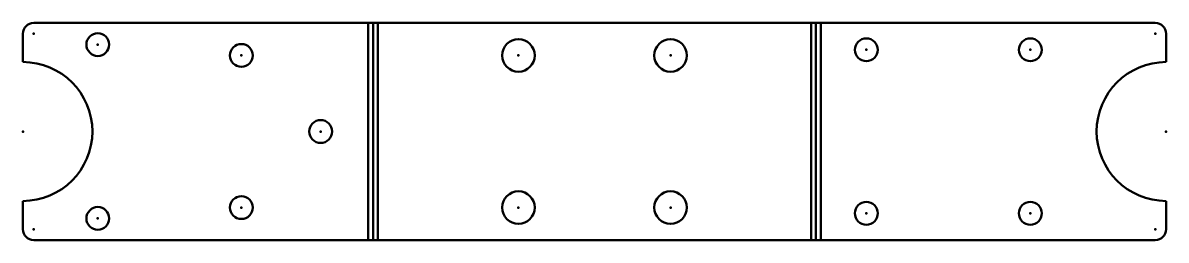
# Model space of a CAD drawing. Header units: millimetres. Extents: x -73 to 32, y -20 to 0.
import ezdxf

# ---------------------------------------------------------------- set-up
doc = ezdxf.new("R2010")
doc.units = ezdxf.units.MM
for name, color, linetype, lineweight in [('IV_ARC_CENTERS', 7, 'Continuous', 50), ('IV_BEND_DOWN', 7, 'Continuous', 50), ('IV_INTERIOR_PROFILES', 7, 'Continuous', 50), ('IV_OUTER_PROFILE', 7, 'Continuous', 50), ('IV_TANGENT', 7, 'Continuous', 50)]:
    doc.layers.add(name, color=color, linetype=linetype, lineweight=lineweight)

msp = doc.modelspace()

# ---------------------------------------------------------------- linework, layer by layer
at = {"layer": 'IV_ARC_CENTERS'}
for p in [(-72.47, -1), (30.79, -1), (-66.57, -2), (-53.35, -3), (-27.84, -3), (-13.84, -3), (4.19, -2.48), (19.29, -2.48), (-73.47, -10), (-46.05, -10), (31.79, -10), (-53.35, -17), (-27.84, -17), (-13.84, -17), (4.19, -17.53), (19.29, -17.53), (-66.57, -18), (-72.47, -19), (30.79, -19)]:
    msp.add_point(p, dxfattribs=at)
at = {"layer": 'IV_BEND_DOWN'}
for p, q in [((-41.23, 0), (-41.23, -20)), ((-0.45, -20), (-0.45, 0))]:
    msp.add_line(p, q, dxfattribs=at)
at = {"layer": 'IV_INTERIOR_PROFILES'}
for centre, radius in [((-66.57, -2), 1.05), ((-53.35, -3), 1.05), ((-27.84, -3), 1.5), ((-13.84, -3), 1.5), ((4.19, -2.48), 1.05), ((19.29, -2.48), 1.05), ((-46.05, -10), 1.05), ((-27.84, -17), 1.5), ((-13.84, -17), 1.5), ((-53.35, -17), 1.05), ((4.19, -17.53), 1.05), ((19.29, -17.53), 1.05), ((-66.57, -18), 1.05)]:
    msp.add_circle(centre, radius, dxfattribs=at)
at = {"layer": 'IV_OUTER_PROFILE'}
for p, q in [((-72.47, 0), (30.79, 0)), ((-73.47, -1), (-73.47, -3.6)), ((31.79, -3.6), (31.79, -1)), ((-73.47, -16.4), (-73.47, -19)), ((31.79, -19), (31.79, -16.4)), ((30.79, -20), (-72.47, -20))]:
    msp.add_line(p, q, dxfattribs=at)
for centre, radius, start, end in [((-72.47, -1), 1, 90, 180), ((30.79, -1), 1, 0, 90), ((-73.47, -10), 6.4, 270, 90), ((31.79, -10), 6.4, 90, 270), ((-72.47, -19), 1, 180, 270), ((30.79, -19), 1, 270, 0)]:
    msp.add_arc(centre, radius, start, end, dxfattribs=at)
at = {"layer": 'IV_TANGENT'}
for p, q in [((-41.68, -20), (-41.68, 0)), ((-40.78, 0), (-40.78, -20)), ((-0.9, -20), (-0.9, 0)), ((0, 0), (0, -20))]:
    msp.add_line(p, q, dxfattribs=at)

doc.saveas('drawing.dxf')
